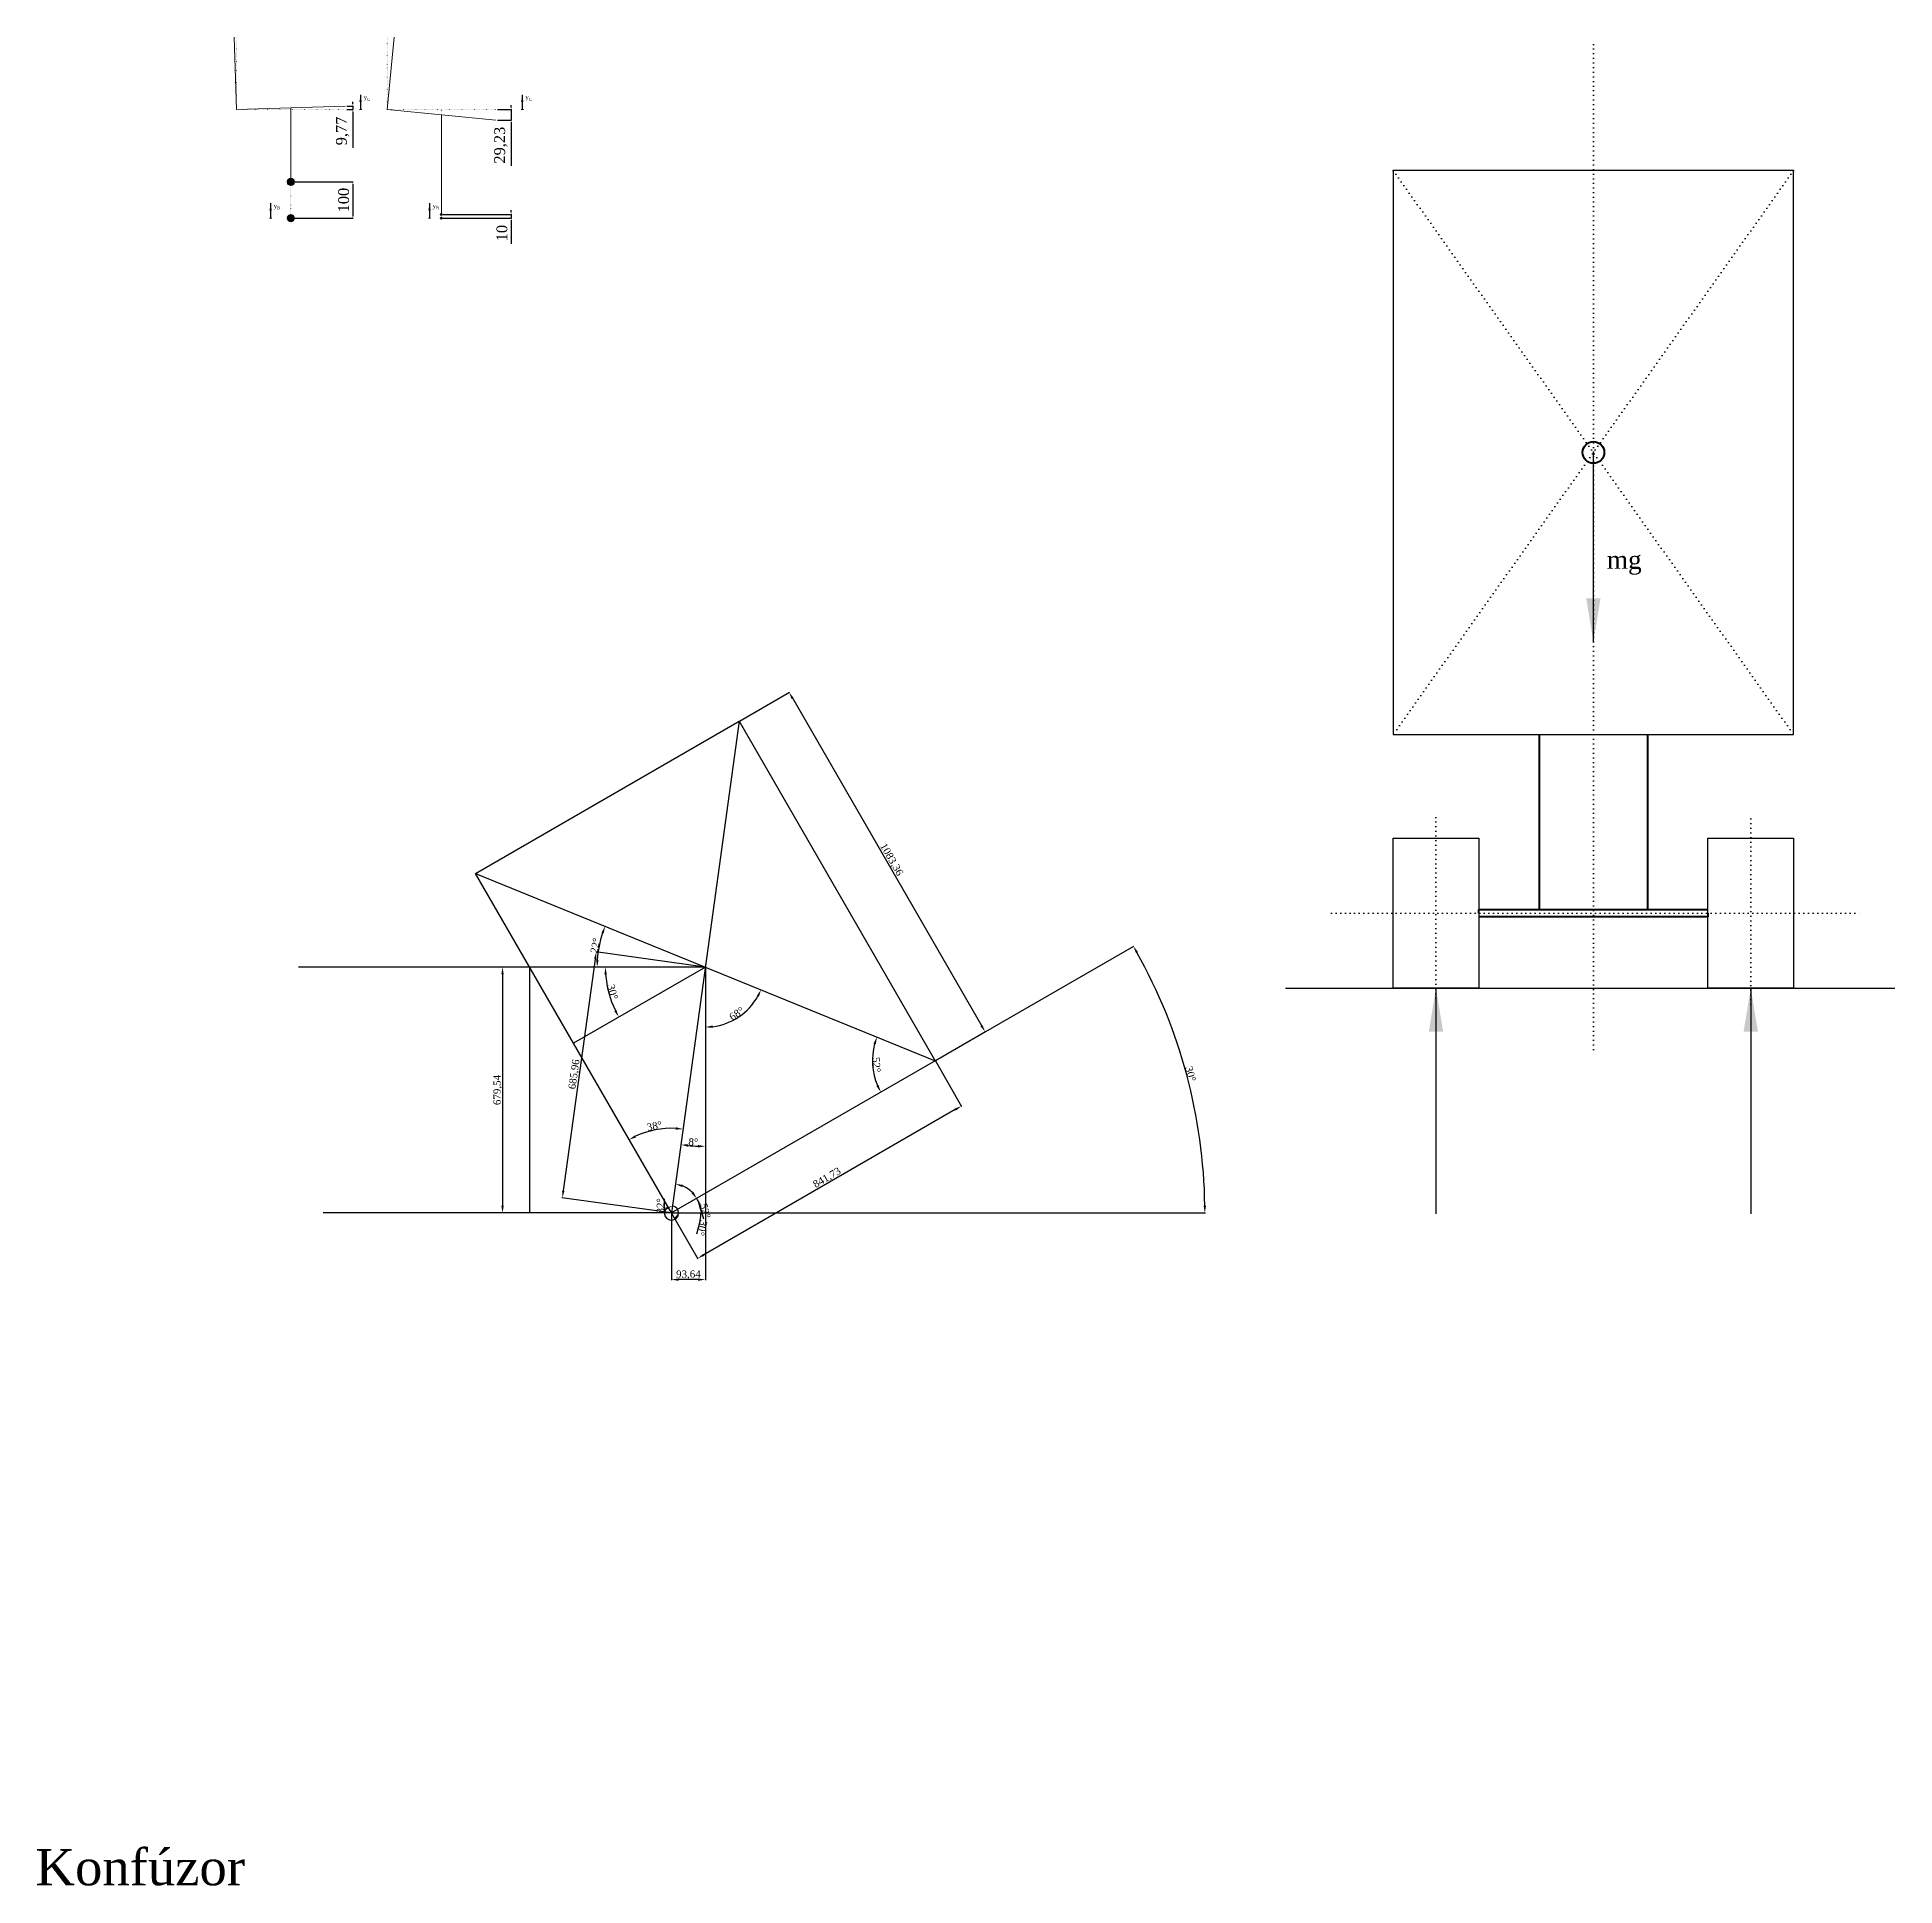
# Model space of a CAD drawing. Header units: millimetres. Extents: x 4757 to 12839, y 3761 to 9253.
# Drawn here: x 7705 to 12839, y 4144 to 9253 of the extents above; entities that cross this region are included whole.
import ezdxf

# ---------------------------------------------------------------- set-up
doc = ezdxf.new("R2010")
doc.units = ezdxf.units.MM
doc.linetypes.add('ACAD_ISO07W100', pattern=[3, 0, -3])
doc.linetypes.add('DOTX2', pattern=[12.7, 0, -12.7])
doc.layers.get('0').update_dxf_attribs({"lineweight": 30})
for name, color, linetype, lineweight in [('accelerations', 140, 'Continuous', 50), ('redThick', 1, 'Continuous', 50), ('szaggatott', 7, 'ACAD_ISO07W100', 13), ('vastag', 7, 'Continuous', 50), ('vékony', 7, 'Continuous', 13)]:
    doc.layers.add(name, color=color, linetype=linetype, lineweight=lineweight)
doc.layers.add('dashed', color=181, linetype='DOTX2')
doc.layers.add('red', color=1, linetype='Continuous')
doc.styles.get("Standard").update_dxf_attribs({"font": 'pala.ttf'})
doc.dimstyles.new('Copy(2) of ISO-25', dxfattribs={"dimtxt": 30, "dimasz": 6, "dimexe": 1.25, "dimexo": 5, "dimgap": 10, "dimtad": 1, "dimtxsty": 'Standard', "dimcen": 2.5, "dimadec": 0, "dimazin": 0, "dimtfac": 1, "dimtmove": 0, "dimatfit": 3, "dimfxl": 1, "dimarcsym": 0})
doc.dimstyles.new('customDimensions', dxfattribs={"dimtxt": 50, "dimasz": 120, "dimexe": 1.25, "dimexo": 0.625, "dimtad": 1, "dimtxsty": 'Standard', "dimcen": 2.5, "dimadec": 0, "dimazin": 0, "dimtfac": 1, "dimtmove": 0, "dimatfit": 3, "dimfxl": 1, "dimarcsym": 0})
doc.dimstyles.new('ISO-25', dxfattribs={"dimtxt": 20, "dimasz": 20, "dimexe": 1.25, "dimexo": 0.625, "dimtad": 1, "dimtxsty": 'Standard', "dimcen": 2.5, "dimadec": 0, "dimazin": 0, "dimtfac": 1, "dimtmove": 0, "dimatfit": 3, "dimfxl": 1, "dimarcsym": 0})

# ---------------------------------------------------------------- blocks, each defined once
blk = doc.blocks.new('*D17')
at = {"layer": 'Defpoints', "color": 0, "transparency": 16777216}
for p in [(8556.2, 9062.1), (8556.2, 9052.3), (8577.8, 9052.3)]:
    blk.add_point(p, dxfattribs=at)
at = {"layer": 'vékony', "color": 0, "lineweight": -2, "transparency": 16777216}
for p, q in [((8561.2, 9062.1), (8579, 9062.1)), ((8561.2, 9052.3), (8579, 9052.3)), ((8577.8, 9068.1), (8577.8, 9074.1)), ((8577.8, 9062.1), (8577.8, 9052.3)), ((8577.8, 9046.3), (8577.8, 8946.3))]:
    blk.add_line(p, q, dxfattribs=at)
at = {"layer": 'vékony', "color": 0, "transparency": 16777216}
for points in [[(8576.8, 9068.1), (8578.8, 9068.1), (8577.8, 9062.1)], [(8576.8, 9046.3), (8578.8, 9046.3), (8577.8, 9052.3)]]:
    blk.add_solid(points, dxfattribs=at)
at = {"layer": 'vékony', "color": 0, "transparency": 16777216, "insert": (8549.5, 8993.3), "char_height": 30, "attachment_point": 5, "rotation": 90}
blk.add_mtext('9,77', dxfattribs=at)
blk = doc.blocks.new('*D18')
at = {"layer": 'Defpoints', "color": 0, "transparency": 16777216}
for p in [(8406.2, 8852.3), (8406.2, 8752.3), (8577.8, 8752.3)]:
    blk.add_point(p, dxfattribs=at)
at = {"layer": 'vékony', "color": 0, "lineweight": -2, "transparency": 16777216}
for p, q in [((8411.2, 8852.3), (8579, 8852.3)), ((8577.8, 8846.3), (8577.8, 8758.3)), ((8411.2, 8752.3), (8579, 8752.3))]:
    blk.add_line(p, q, dxfattribs=at)
at = {"layer": 'vékony', "color": 0, "transparency": 16777216}
for points in [[(8576.8, 8846.3), (8578.8, 8846.3), (8577.8, 8852.3)], [(8576.8, 8758.3), (8578.8, 8758.3), (8577.8, 8752.3)]]:
    blk.add_solid(points, dxfattribs=at)
at = {"layer": 'vékony', "color": 0, "transparency": 16777216, "insert": (8552.3, 8802.3), "char_height": 30, "attachment_point": 5, "rotation": 90}
blk.add_mtext('100', dxfattribs=at)
blk = doc.blocks.new('*D19')
at = {"layer": 'Defpoints', "color": 0, "transparency": 16777216}
for p in [(8972.4, 9052.5), (8972.4, 9023.3), (9015.2, 9023.3)]:
    blk.add_point(p, dxfattribs=at)
at = {"layer": 'vékony', "color": 0, "lineweight": -2, "transparency": 16777216}
for p, q in [((8977.4, 9052.5), (9016.5, 9052.5)), ((9015.2, 9058.5), (9015.2, 9064.5)), ((9015.2, 9052.5), (9015.2, 9023.3)), ((8977.4, 9023.3), (9016.5, 9023.3)), ((9015.2, 9017.3), (9015.2, 8896.8))]:
    blk.add_line(p, q, dxfattribs=at)
at = {"layer": 'vékony', "color": 0, "transparency": 16777216}
for points in [[(9014.2, 9058.5), (9016.2, 9058.5), (9015.2, 9052.5)], [(9014.2, 9017.3), (9016.2, 9017.3), (9015.2, 9023.3)]]:
    blk.add_solid(points, dxfattribs=at)
at = {"layer": 'vékony', "color": 0, "transparency": 16777216, "insert": (8986.9, 8954), "char_height": 30, "attachment_point": 5, "rotation": 90}
blk.add_mtext('29,23', dxfattribs=at)
blk = doc.blocks.new('*D20')
at = {"layer": 'Defpoints', "color": 0, "transparency": 16777216}
for p in [(8822.4, 8762.5), (8822.4, 8752.5), (9015.2, 8752.5)]:
    blk.add_point(p, dxfattribs=at)
at = {"layer": 'vékony', "color": 0, "lineweight": -2, "transparency": 16777216}
for p, q in [((8827.4, 8762.5), (9016.5, 8762.5)), ((8827.4, 8752.5), (9016.5, 8752.5)), ((9015.2, 8768.5), (9015.2, 8774.5)), ((9015.2, 8762.5), (9015.2, 8752.5)), ((9015.2, 8746.5), (9015.2, 8681.6))]:
    blk.add_line(p, q, dxfattribs=at)
at = {"layer": 'vékony', "color": 0, "transparency": 16777216}
for points in [[(9014.2, 8768.5), (9016.2, 8768.5), (9015.2, 8762.5)], [(9014.2, 8746.5), (9016.2, 8746.5), (9015.2, 8752.5)]]:
    blk.add_solid(points, dxfattribs=at)
at = {"layer": 'vékony', "color": 0, "transparency": 16777216, "insert": (8989.8, 8711.1), "char_height": 30, "attachment_point": 5, "rotation": 90}
blk.add_mtext('10', dxfattribs=at)
blk = doc.blocks.new('*D37')
at = {"color": 0, "lineweight": -2, "transparency": 16777216}
for p, q in [((9646.1, 7362.9), (9784.4, 7442.8)), ((9793.4, 7424.8), (10315, 6521.2)), ((10187.8, 6424.7), (10326.1, 6504.6))]:
    blk.add_line(p, q, dxfattribs=at)
at = {"color": 0, "transparency": 16777216}
for points in [[(9796.3, 7426.5), (9790.5, 7423.2), (9783.4, 7442.1)], [(10317.9, 6522.9), (10312.2, 6519.6), (10325, 6503.9)]]:
    blk.add_solid(points, dxfattribs=at)
at = {"layer": 'Defpoints', "color": 0, "transparency": 16777216}
for p in [(9645.6, 7362.6), (10325, 6503.9), (10187.3, 6424.4)]:
    blk.add_point(p, dxfattribs=at)
at = {"color": 0, "transparency": 16777216, "insert": (10065.3, 6979.4), "char_height": 20, "attachment_point": 5, "rotation": 300}
blk.add_mtext('1083,36', dxfattribs=at)
blk = doc.blocks.new('*D38')
at = {"color": 0, "lineweight": -2, "transparency": 16777216}
for p, q in [((10187.6, 6423.8), (10260.3, 6297.9)), ((10242.3, 6289), (9548, 5888.1)), ((9458.6, 6003), (9531.3, 5877))]:
    blk.add_line(p, q, dxfattribs=at)
at = {"color": 0, "transparency": 16777216}
for points in [[(10240.7, 6291.9), (10244, 6286.1), (10259.7, 6299)], [(9546.4, 5891), (9549.7, 5885.2), (9530.7, 5878.1)]]:
    blk.add_solid(points, dxfattribs=at)
at = {"layer": 'Defpoints', "color": 0, "transparency": 16777216}
for p in [(10187.3, 6424.4), (9458.3, 6003.5), (9530.7, 5878.1)]:
    blk.add_point(p, dxfattribs=at)
at = {"color": 0, "transparency": 16777216, "insert": (9888.8, 6099.7), "char_height": 20, "attachment_point": 5, "rotation": 30}
blk.add_mtext('841,73', dxfattribs=at)
blk = doc.blocks.new('*D39')
at = {"color": 0, "lineweight": -2, "transparency": 16777216}
for p, q in [((9065.3, 6683.1), (8990.2, 6683.1)), ((8991.4, 6663.1), (8991.4, 6023.5)), ((9065.3, 6003.5), (8990.2, 6003.5))]:
    blk.add_line(p, q, dxfattribs=at)
at = {"color": 0, "transparency": 16777216}
for points in [[(8988.1, 6663.1), (8994.7, 6663.1), (8991.4, 6683.1)], [(8988.1, 6023.5), (8994.7, 6023.5), (8991.4, 6003.5)]]:
    blk.add_solid(points, dxfattribs=at)
at = {"layer": 'Defpoints', "color": 0, "transparency": 16777216}
for p in [(9066, 6683.1), (8991.4, 6003.5), (9066, 6003.5)]:
    blk.add_point(p, dxfattribs=at)
at = {"color": 0, "transparency": 16777216, "insert": (8978.6, 6343.3), "char_height": 20, "attachment_point": 5, "rotation": 90}
blk.add_mtext('679,54', dxfattribs=at)
blk = doc.blocks.new('*D40')
at = {"color": 0, "lineweight": -2, "transparency": 16777216}
for p, q in [((10187.8, 6424.7), (10736.1, 6741.2)), ((10630.8, 6003.5), (10933.8, 6003.5))]:
    blk.add_line(p, q, dxfattribs=at)
blk.add_arc((9458.3, 6003.5), 1474.2, 0.7773, 29.2227, dxfattribs=at)
at = {"color": 0, "transparency": 16777216}
for points in [[(10742, 6721.6), (10747.8, 6724.9), (10735, 6740.6)], [(10935.7, 6023.5), (10929, 6023.5), (10932.5, 6003.5)]]:
    blk.add_solid(points, dxfattribs=at)
at = {"layer": 'Defpoints', "color": 0, "transparency": 16777216}
for p in [(10187.3, 6424.4), (10910.1, 6259.5), (9458.3, 6003.5), (9458.3, 6003.5), (10630.1, 6003.5)]:
    blk.add_point(p, dxfattribs=at)
at = {"color": 0, "transparency": 16777216, "insert": (10892.8, 6387.9), "char_height": 20, "attachment_point": 5, "rotation": 285}
blk.add_mtext('30°', dxfattribs=at)
blk = doc.blocks.new('*D41')
at = {"color": 0, "lineweight": -2, "transparency": 16777216}
blk.add_arc((9551.9, 6683.1), 276.3, 184.1483, 205.8517, dxfattribs=at)
at = {"color": 0, "transparency": 16777216}
for points in [[(9273, 6662.9), (9279.7, 6663.2), (9275.6, 6683.1)], [(9306.2, 6564.1), (9300.3, 6561), (9312.7, 6544.9)]]:
    blk.add_solid(points, dxfattribs=at)
at = {"layer": 'Defpoints', "color": 0, "transparency": 16777216}
for p in [(8427.1, 6683.1), (9551.9, 6683.1), (9551.9, 6683.1), (9279.8, 6635.1), (9187.5, 6472.6)]:
    blk.add_point(p, dxfattribs=at)
at = {"color": 0, "transparency": 16777216, "insert": (9295.6, 6614.4), "char_height": 20, "attachment_point": 5, "rotation": 285}
blk.add_mtext('30°', dxfattribs=at)
blk = doc.blocks.new('*D42')
at = {"color": 0, "lineweight": -2, "transparency": 16777216}
blk.add_arc((9551.9, 6683.1), 166, 276.906, 330.9398, dxfattribs=at)
at = {"color": 0, "transparency": 16777216}
for points in [[(9694.1, 6603.8), (9700.1, 6601), (9705.7, 6620.4)], [(9572.1, 6514.9), (9571.7, 6521.6), (9551.9, 6517)]]:
    blk.add_solid(points, dxfattribs=at)
at = {"layer": 'Defpoints', "color": 0, "transparency": 16777216}
for p in [(8916.6, 6941.7), (9551.9, 6683.1), (9615.8, 6529.8), (10187.3, 6424.4), (9551.9, 6003.5)]:
    blk.add_point(p, dxfattribs=at)
at = {"color": 0, "transparency": 16777216, "insert": (9638.5, 6554.3), "char_height": 20, "attachment_point": 5, "rotation": 33.9229}
blk.add_mtext('68°', dxfattribs=at)
blk = doc.blocks.new('*D43')
at = {"color": 0, "lineweight": -2, "transparency": 16777216}
blk.add_arc((9551.9, 6683.1), 495.4, 264.4675, 267.6867, dxfattribs=at)
at = {"color": 0, "transparency": 16777216}
for points in [[(9503.8, 6186.7), (9504.6, 6193.3), (9484.3, 6192.3)], [(9532, 6191.4), (9531.9, 6184.7), (9551.9, 6187.7)]]:
    blk.add_solid(points, dxfattribs=at)
at = {"layer": 'Defpoints', "color": 0, "transparency": 16777216}
for p in [(9645.6, 7362.6), (9551.9, 6683.1), (9506.8, 6189.7), (9458.3, 6003.5), (9551.9, 6003.5)]:
    blk.add_point(p, dxfattribs=at)
at = {"color": 0, "transparency": 16777216, "insert": (9518.8, 6199.7), "char_height": 20, "attachment_point": 5, "rotation": 356.0771}
blk.add_mtext('8°', dxfattribs=at)
blk = doc.blocks.new('*D44')
at = {"color": 0, "lineweight": -2, "transparency": 16777216}
blk.add_arc((9551.9, 6683.1), 299.2, 161.6767, 176.1691, dxfattribs=at)
at = {"color": 0, "transparency": 16777216}
for points in [[(9264.8, 6778.3), (9271.1, 6776), (9274.8, 6795.9)], [(9256.8, 6702.9), (9250.1, 6703.2), (9252.8, 6683.1)]]:
    blk.add_solid(points, dxfattribs=at)
at = {"layer": 'Defpoints', "color": 0, "transparency": 16777216}
for p in [(8916.6, 6941.7), (9262.6, 6759.3), (8427.1, 6683.1), (9551.9, 6683.1), (10187.3, 6424.4)]:
    blk.add_point(p, dxfattribs=at)
at = {"color": 0, "transparency": 16777216, "insert": (9247.8, 6742.6), "char_height": 20, "attachment_point": 5, "rotation": 78.9229}
blk.add_mtext('22°', dxfattribs=at)
blk = doc.blocks.new('*D45')
at = {"color": 0, "lineweight": -2, "transparency": 16777216}
blk.add_arc((10187.3, 6424.4), 173.8, 164.4439, 203.402, dxfattribs=at)
at = {"color": 0, "transparency": 16777216}
for points in [[(10016.7, 6472.1), (10023, 6469.9), (10026.3, 6489.9)], [(10030.8, 6356.9), (10024.8, 6353.9), (10036.8, 6337.5)]]:
    blk.add_solid(points, dxfattribs=at)
at = {"layer": 'Defpoints', "color": 0, "transparency": 16777216}
for p in [(8916.6, 6941.7), (10014.1, 6438.8), (10187.3, 6424.4), (10187.3, 6424.4), (9458.3, 6003.5)]:
    blk.add_point(p, dxfattribs=at)
at = {"color": 0, "transparency": 16777216, "insert": (10024.8, 6413.2), "char_height": 20, "attachment_point": 5, "rotation": 273.9229}
blk.add_mtext('52°', dxfattribs=at)
blk = doc.blocks.new('*D46')
at = {"color": 0, "lineweight": -2, "transparency": 16777216}
blk.add_line((9536, 6025.4), (9546.7, 5987.3), dxfattribs=at)
for start, end in [(44.2386, 67.9156), (15.7614, 30)]:
    blk.add_arc((9458.3, 6003.5), 80.7, start, end, dxfattribs=at)
at = {"color": 0, "transparency": 16777216}
for points in [[(9487.8, 6075.1), (9489.5, 6081.5), (9469.3, 6083.4)], [(9518.8, 6061.8), (9513.5, 6057.8), (9528.2, 6043.9)]]:
    blk.add_solid(points, dxfattribs=at)
at = {"layer": 'Defpoints', "color": 0, "transparency": 16777216}
for p in [(9645.6, 7362.6), (10187.3, 6424.4), (9492.7, 6076.5), (9458.3, 6003.5), (9458.3, 6003.5)]:
    blk.add_point(p, dxfattribs=at)
at = {"color": 0, "transparency": 16777216, "insert": (9551.8, 6009.3), "char_height": 20, "attachment_point": 5, "rotation": 285.7614}
blk.add_mtext('52°', dxfattribs=at)
blk = doc.blocks.new('*D47')
at = {"color": 0, "lineweight": -2, "transparency": 16777216}
blk.add_line((9537.2, 5983.7), (9527.6, 5945.4), dxfattribs=at)
for start, end in [(14.1204, 15.8796), (345.8796, 0)]:
    blk.add_arc((9458.3, 6003.5), 81.4, start, end, dxfattribs=at)
at = {"color": 0, "transparency": 16777216}
for points in [[(9533.5, 6024.5), (9539.6, 6027.1), (9528.8, 6044.2)], [(9540.5, 6023.8), (9533.9, 6023), (9539.7, 6003.5)]]:
    blk.add_solid(points, dxfattribs=at)
at = {"layer": 'Defpoints', "color": 0, "transparency": 16777216}
for p in [(10187.3, 6424.4), (9534.8, 6031.3), (9458.3, 6003.5), (9458.3, 6003.5), (10630.1, 6003.5)]:
    blk.add_point(p, dxfattribs=at)
at = {"color": 0, "transparency": 16777216, "insert": (9543, 5961.9), "char_height": 20, "attachment_point": 5, "rotation": 255.8796}
blk.add_mtext('30°', dxfattribs=at)
blk = doc.blocks.new('*D48')
at = {"color": 0, "lineweight": -2, "transparency": 16777216}
blk.add_line((9438.6, 6003.5), (9438.6, 6042.6), dxfattribs=at)
for start, end in [(143.2501, 204.346), (0, 82.1542), (180, 0), (237.8082, 298.9041)]:
    blk.add_arc((9458.3, 6003.5), 19.7, start, end, dxfattribs=at)
at = {"color": 0, "transparency": 16777216}
for points in [[(9441.2, 6018.4), (9443.8, 6012.2), (9461, 6023)], [(9464.9, 5988), (9470.7, 5984.6), (9478, 6003.5)]]:
    blk.add_solid(points, dxfattribs=at)
at = {"layer": 'Defpoints', "color": 0, "transparency": 16777216}
for p in [(9645.6, 7362.6), (9475.8, 6012.6), (9458.3, 6003.5), (9458.3, 6003.5), (10630.1, 6003.5)]:
    blk.add_point(p, dxfattribs=at)
at = {"color": 0, "transparency": 16777216, "insert": (9427.8, 6023.1), "char_height": 20, "attachment_point": 5, "rotation": 90}
blk.add_mtext('82°', dxfattribs=at)
blk = doc.blocks.new('*D49')
at = {"color": 0, "lineweight": -2, "transparency": 16777216}
for p, q in [((9458.3, 6002.9), (9458.3, 5818.2)), ((9551.9, 6002.9), (9551.9, 5818.2)), ((9531.9, 5819.4), (9478.3, 5819.4))]:
    blk.add_line(p, q, dxfattribs=at)
at = {"color": 0, "transparency": 16777216}
for points in [[(9478.3, 5822.8), (9478.3, 5816.1), (9458.3, 5819.4)], [(9531.9, 5822.8), (9531.9, 5816.1), (9551.9, 5819.4)]]:
    blk.add_solid(points, dxfattribs=at)
at = {"layer": 'Defpoints', "color": 0, "transparency": 16777216}
for p in [(9458.3, 6003.5), (9551.9, 6003.5), (9458.3, 5819.4)]:
    blk.add_point(p, dxfattribs=at)
at = {"color": 0, "transparency": 16777216, "insert": (9505.1, 5832.3), "char_height": 20, "attachment_point": 5}
blk.add_mtext('93,64', dxfattribs=at)
blk = doc.blocks.new('*D50')
at = {"color": 0, "lineweight": -2, "transparency": 16777216}
for p, q in [((9247.6, 6704.8), (9159.4, 6064.9)), ((9551.3, 6683.1), (9249.1, 6724.8)), ((9457.7, 6003.6), (9155.4, 6045.2))]:
    blk.add_line(p, q, dxfattribs=at)
at = {"color": 0, "transparency": 16777216}
for points in [[(9244.3, 6705.3), (9250.9, 6704.3), (9250.3, 6724.6)], [(9156.1, 6065.3), (9162.7, 6064.4), (9156.7, 6045.1)]]:
    blk.add_solid(points, dxfattribs=at)
at = {"layer": 'Defpoints', "color": 0, "transparency": 16777216}
for p in [(9551.9, 6683.1), (9156.7, 6045.1), (9458.3, 6003.5)]:
    blk.add_point(p, dxfattribs=at)
at = {"color": 0, "transparency": 16777216, "insert": (9190.8, 6386.6), "char_height": 20, "attachment_point": 5, "rotation": 82.1542}
blk.add_mtext('685,96', dxfattribs=at)
blk = doc.blocks.new('*D51')
at = {"color": 0, "lineweight": -2, "transparency": 16777216}
blk.add_arc((9458.3, 6003.5), 234, 87.0537, 115.1005, dxfattribs=at)
at = {"color": 0, "transparency": 16777216}
for points in [[(9360.6, 6212.4), (9357.5, 6218.3), (9341.3, 6206.1)], [(9470.6, 6240.5), (9470, 6233.8), (9490.2, 6235.3)]]:
    blk.add_solid(points, dxfattribs=at)
at = {"layer": 'Defpoints', "color": 0, "transparency": 16777216}
for p in [(9645.6, 7362.6), (8916.6, 6941.7), (9438.8, 6236.7), (9458.3, 6003.5), (9458.3, 6003.5)]:
    blk.add_point(p, dxfattribs=at)
at = {"color": 0, "transparency": 16777216, "insert": (9411.3, 6243.8), "char_height": 20, "attachment_point": 5, "rotation": 11.0771}
blk.add_mtext('38°', dxfattribs=at)

msp = doc.modelspace()

# ---------------------------------------------------------------- hatches: boundary and pattern name
at = {"layer": 'vékony'}
h = msp.add_hatch(dxfattribs=at)
h.set_pattern_fill('ANSI31', color=256, scale=0.6)
h.paths.add_polyline_path([(8406.192, 8862.334, 0.41421356), (8396.192, 8852.334, 0.41421356), (8406.192, 8842.334)])
h.paths.add_polyline_path([(8416.192, 8852.334, 0.41421356), (8406.192, 8862.334), (8406.192, 8842.334, 0.41421356)])
h.paths.add_polyline_path([(8396.192, 8752.334, 1), (8416.192, 8752.334, 1)])
h = msp.add_hatch(dxfattribs=at)
h.set_pattern_fill('ANSI31', color=256, scale=0.6)
h.paths.add_polyline_path([(8822.408, 8765.506), (8822.408, 8762.506), (8822.408, 8759.506, 0.41421356), (8825.408, 8762.506, 0.41421356)])
h.paths.add_polyline_path([(8822.408, 8762.506), (8822.408, 8765.506, 0.41421356), (8819.408, 8762.506, 0.41421356), (8822.408, 8759.506)])
h.paths.add_polyline_path([(8819.408, 8752.506, 1), (8825.408, 8752.506, 1)])

# ---------------------------------------------------------------- linework, layer by layer
for p, q in [((9645.579, 7362.591), (9458.301, 6003.513)), ((8916.622, 6941.728), (10187.258, 6424.376)), ((9551.94, 6683.052), (8427.06, 6683.052)), ((9065.969, 6683.052), (9065.969, 6003.513)), ((9551.94, 6683.052), (9187.462, 6472.621)), ((9551.94, 6683.052), (9551.94, 6003.513)), ((9458.301, 6003.513), (8495.235, 6003.513)), ((9458.301, 6003.513), (10630.146, 6003.513))]:
    msp.add_line(p, q)
at = {"color": 1}
msp.add_lwpolyline([(8916.622, 6941.728), (9645.579, 7362.591), (10187.258, 6424.376), (9458.301, 6003.513)], close=True, dxfattribs=at)
at = {"layer": 'accelerations'}
msp.add_circle((12006.258, 8105.098), 30, dxfattribs=at)
at = {"layer": 'dashed'}
for p, q in [((12006.258, 9232.674), (12006.258, 6434.451)), ((11452.983, 8884.287), (12559.534, 7325.91)), ((12559.534, 8884.287), (11452.983, 7325.91)), ((11571.237, 7096.704), (11571.237, 6573.504)), ((12441.279, 7092.485), (12441.279, 6556.626)), ((11282.404, 6832.043), (12743.04, 6832.043))]:
    msp.add_line(p, q, dxfattribs=at)
at = {"layer": 'dashed', "linetype": 'ByBlock'}
msp.add_line((11155.016, 6624.603), (12839.445, 6624.603), dxfattribs=at)
at = {"layer": 'red'}
for points in [[(11452.983, 7325.91), (12559.534, 7325.91), (12559.534, 8884.287), (11452.983, 8884.287)], [(11452.983, 7039.483), (11689.492, 7039.483), (11689.492, 6624.603), (11452.983, 6624.603)], [(12323.025, 7039.483), (12559.534, 7039.483), (12559.534, 6624.603), (12323.025, 6624.603)]]:
    msp.add_lwpolyline(points, close=True, dxfattribs=at)
at = {"layer": 'redThick'}
for p, q in [((11856.258, 7325.91), (11856.258, 6842.043)), ((12006.258, 7325.91), (12006.258, 7325.91)), ((12156.258, 7325.91), (12156.258, 6842.043)), ((11689.492, 6832.043), (11689.492, 6842.043)), ((11689.492, 6842.043), (12323.025, 6842.043)), ((12323.025, 6832.043), (12323.025, 6822.043)), ((12323.025, 6822.043), (11689.492, 6822.043))]:
    msp.add_line(p, q, dxfattribs=at)
at = {"layer": 'szaggatott'}
for p, q in [((8256.192, 9052.334), (8256.192, 9252.334)), ((8672.408, 9052.506), (8672.408, 9252.506)), ((8556.192, 9052.334), (8256.192, 9052.334)), ((8406.192, 9052.334), (8406.192, 8752.334)), ((8972.408, 9052.506), (8672.408, 9052.506)), ((8822.408, 9052.506), (8822.408, 8752.506))]:
    msp.add_line(p, q, dxfattribs=at)
at = {"layer": 'vékony'}
for p, q in [((8249.679, 9252.334), (8256.192, 9052.334)), ((8691.895, 9252.506), (8672.408, 9052.506)), ((8256.192, 9052.334), (8556.192, 9062.104)), ((8406.192, 8852.334), (8406.192, 9057.219)), ((8599.091, 9052.334), (8596.091, 9052.334)), ((8596.091, 9052.334), (8602.091, 9052.334)), ((8599.091, 9052.334), (8598.091, 9052.334)), ((8598.091, 9052.334), (8600.091, 9052.334)), ((8672.408, 9052.506), (8972.408, 9023.276)), ((8822.408, 8762.506), (8822.408, 9037.891)), ((9045.89, 9052.334), (9042.89, 9052.334)), ((9042.89, 9052.334), (9048.89, 9052.334)), ((9045.89, 9052.334), (9044.89, 9052.334)), ((9044.89, 9052.334), (9046.89, 9052.334)), ((8350.48, 8752.334), (8347.48, 8752.334)), ((8347.48, 8752.334), (8353.48, 8752.334)), ((8350.48, 8752.334), (8349.48, 8752.334)), ((8349.48, 8752.334), (8351.48, 8752.334)), ((8789.668, 8752.506), (8786.668, 8752.506)), ((8786.668, 8752.506), (8792.668, 8752.506)), ((8789.668, 8752.506), (8788.668, 8752.506)), ((8788.668, 8752.506), (8790.668, 8752.506))]:
    msp.add_line(p, q, dxfattribs=at)
for centre, radius in [((8406.192, 8852.334), 10), ((8406.192, 8752.334), 10), ((8822.408, 8762.506), 3), ((8822.408, 8752.506), 3)]:
    msp.add_circle(centre, radius, dxfattribs=at)

# ---------------------------------------------------------------- texts
at = {"insert": (7700.817, 4245.802), "char_height": 100, "attachment_point": 1}
msp.add_mtext_dynamic_manual_height_columns('Konfúzor', width=498.50742, gutter_width=12.5, heights=[117.502], dxfattribs=at)
at = {"layer": 'accelerations', "insert": (12043.335, 7833.562), "char_height": 50, "attachment_point": 1}
msp.add_mtext_dynamic_manual_height_columns('mg', width=140.7074, gutter_width=12.5, heights=[0], dxfattribs=at)
at = {"layer": 'vastag', "char_height": 12, "attachment_point": 1}
for s, insert in [('\\A1;y{\\H0.7x;\\S^ C;}', (8607.715, 9092.334)), ('\\A1;y{\\H0.7x;\\S^ C;}', (9054.514, 9092.334)), ('\\A1;y{\\H0.7x;\\S^ B;}', (8359.104, 8792.334)), ('\\A1;y{\\H0.7x;\\S^ B;}', (8798.292, 8792.507))]:
    msp.add_mtext_dynamic_manual_height_columns(s, width=30.67288, gutter_width=12.5, heights=[22.687], dxfattribs=dict(at, insert=insert))

# ---------------------------------------------------------------- dimensions: what is measured, and where the dimension line sits
for p1, p2, distance, picture, middle in [((9645.579, 7362.591), (10187.258, 6424.376), 159.103, '*D37', (10065.307, 6979.445)), ((10187.258, 6424.376), (9458.301, 6003.513), 144.791, '*D38', (9888.765, 6099.654))]:
    dim = msp.add_aligned_dim(p1=p1, p2=p2, distance=distance, dimstyle='ISO-25', override={"dimtxt": 20})
    dim.commit()
    dim.dimension.update_dxf_attribs({"geometry": picture, "text_midpoint": middle})
for base, line1, line2, picture, middle in [((9438.849, 6236.656), ((9458.301, 6003.513), (8916.622, 6941.728)), ((9645.579, 7362.591), (9458.301, 6003.513)), '*D51', (9411.263, 6243.776)), ((9475.771, 6012.563), ((9458.301, 6003.513), (10630.146, 6003.513)), ((9645.579, 7362.591), (9458.301, 6003.513)), '*D48', (9427.756, 6023.073)), ((9506.779, 6189.727), ((9551.94, 6683.052), (9551.94, 6003.513)), ((9645.579, 7362.591), (9458.301, 6003.513)), '*D43', (9518.792, 6199.67)), ((9492.695, 6076.502), ((9645.579, 7362.591), (9458.301, 6003.513)), ((10187.258, 6424.376), (9458.301, 6003.513)), '*D46', (9551.803, 6009.346)), ((9262.645, 6759.322), ((8916.622, 6941.728), (10187.258, 6424.376)), ((9551.94, 6683.052), (8427.06, 6683.052)), '*D44', (9247.838, 6742.588)), ((9615.786, 6529.788), ((8916.622, 6941.728), (10187.258, 6424.376)), ((9551.94, 6683.052), (9551.94, 6003.513)), '*D42', (9638.523, 6554.314)), ((10014.088, 6438.825), ((10187.258, 6424.376), (9458.301, 6003.513)), ((8916.622, 6941.728), (10187.258, 6424.376)), '*D45', (10024.753, 6413.233)), ((10910.12, 6259.508), ((9458.301, 6003.513), (10630.146, 6003.513)), ((10187.258, 6424.376), (9458.301, 6003.513)), '*D40', (10892.818, 6387.891)), ((9279.838, 6635.073), ((9551.94, 6683.052), (9187.462, 6472.621)), ((9551.94, 6683.052), (8427.06, 6683.052)), '*D41', (9295.589, 6614.363)), ((9534.753, 6031.339), ((9458.301, 6003.513), (10630.146, 6003.513)), ((10187.258, 6424.376), (9458.301, 6003.513)), '*D47', (9542.959, 5961.852))]:
    dim = msp.add_angular_dim_2l(base=base, line1=line1, line2=line2, dimstyle='ISO-25')
    dim.commit()
    dim.dimension.update_dxf_attribs({"geometry": picture, "text_midpoint": middle})
dim = msp.add_linear_dim(base=(8991.412, 6003.513), p1=(9065.969, 6683.052), p2=(9065.969, 6003.513), angle=90, dimstyle='ISO-25', override={"dimtxt": 20})
dim.commit()
dim.dimension.update_dxf_attribs({"geometry": '*D39', "text_midpoint": (8978.594, 6343.283)})
dim = msp.add_aligned_dim(p1=(9551.94, 6683.052), p2=(9458.301, 6003.513), distance=-304.476, dimstyle='ISO-25')
dim.commit()
dim.dimension.update_dxf_attribs({"geometry": '*D50', "text_midpoint": (9190.796, 6386.596)})
dim = msp.add_linear_dim(base=(9458.301, 5819.435), p1=(9551.94, 6003.513), p2=(9458.301, 6003.513), dimstyle='ISO-25')
dim.commit()
dim.dimension.update_dxf_attribs({"geometry": '*D49', "text_midpoint": (9505.12, 5832.253)})
at = {"layer": 'vékony', "color": 244, "true_color": 0x991b1e}
dim = msp.add_linear_dim(base=(8577.763, 9052.334), p1=(8556.192, 9062.104), p2=(8556.192, 9052.334), angle=90, dimstyle='Copy(2) of ISO-25', dxfattribs=at)
dim.commit()
dim.dimension.update_dxf_attribs({"geometry": '*D17', "text_midpoint": (8577.763, 8993.312), "dimtype": 160})
for base, p1, p2, picture, middle in [((9015.232, 9023.276), (8972.408, 9052.506), (8972.408, 9023.276), '*D19', (8986.942, 8954.027)), ((8577.763, 8752.334), (8406.192, 8852.334), (8406.192, 8752.334), '*D18', (8552.343, 8802.334)), ((9015.232, 8752.506), (8822.408, 8762.506), (8822.408, 8752.506), '*D20', (8989.812, 8711.07))]:
    dim = msp.add_linear_dim(base=base, p1=p1, p2=p2, angle=90, dimstyle='Copy(2) of ISO-25', dxfattribs=at)
    dim.commit()
    dim.dimension.update_dxf_attribs({"geometry": picture, "text_midpoint": middle})

# ---------------------------------------------------------------- leaders
at = {"layer": 'accelerations'}
for points in [[(12006.258, 7581.45), (12006.258, 8105.098)], [(11571.237, 6624.603), (11571.237, 6001.247)], [(12441.279, 6624.603), (12441.279, 6001.247)]]:
    msp.add_leader(points, dimstyle='customDimensions', override={"dimgap": 0.625, "dimtad": 0}, dxfattribs=at)
at = {"layer": 'vékony'}
for points in [[(8599.091, 9093.495), (8599.091, 9052.334)], [(9045.89, 9093.495), (9045.89, 9052.334)], [(8350.48, 8793.495), (8350.48, 8752.334)], [(8789.668, 8793.667), (8789.668, 8752.506)]]:
    msp.add_leader(points, dimstyle='Copy(2) of ISO-25', override={"dimasz": 20, "dimgap": 10, "dimtad": 0}, dxfattribs=at)

doc.saveas('drawing.dxf')
